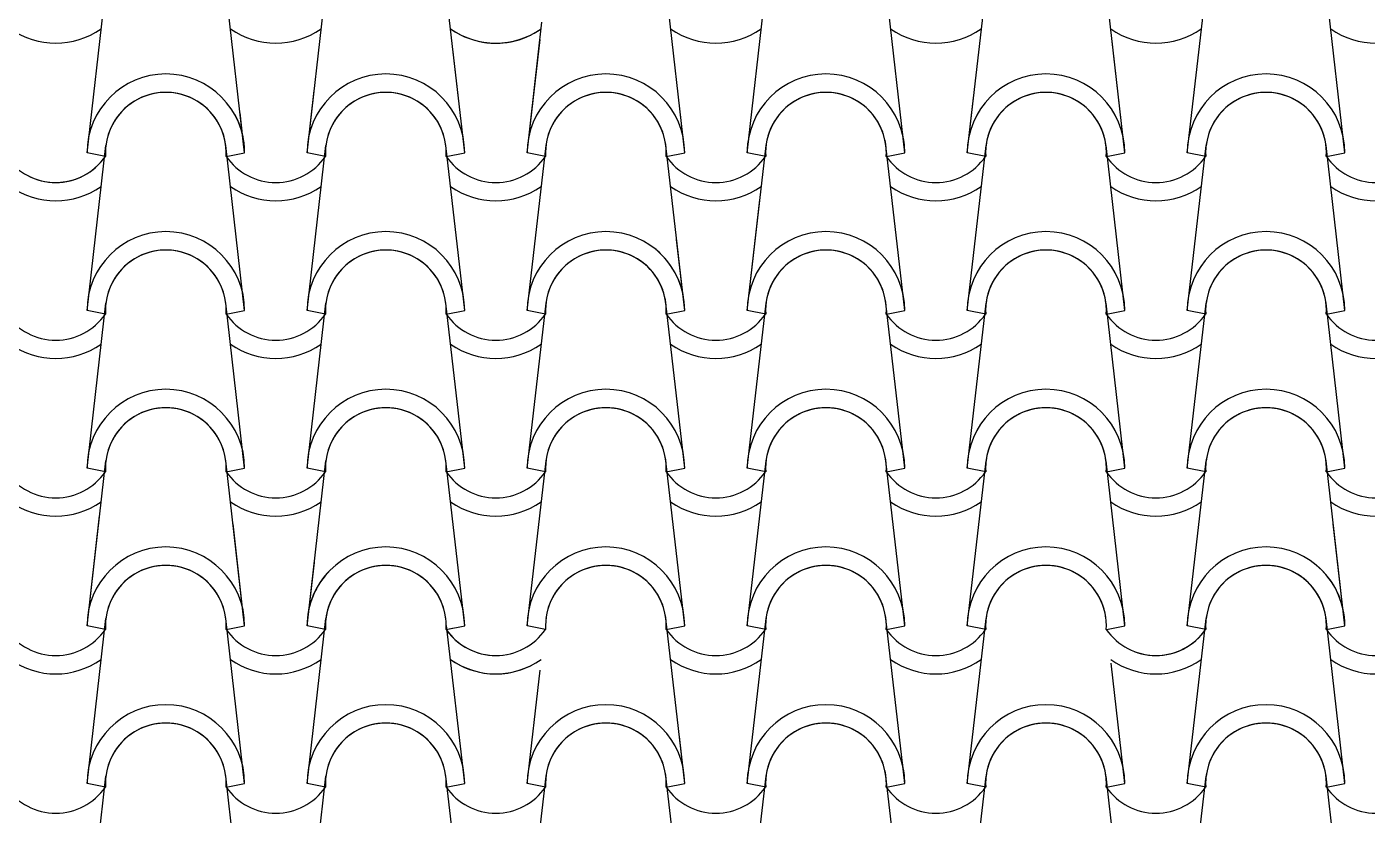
# Model space of a CAD drawing. Header units: millimetres. Extents: x -255 to 41745, y 236 to 29936.
# Drawn here: x 10370 to 11433, y 12860 to 13485 of the extents above; entities that cross this region are included whole.
import ezdxf

# ---------------------------------------------------------------- set-up
doc = ezdxf.new("R2010")
doc.units = ezdxf.units.MM
doc.layers.add('1', color=1, linetype='Continuous')

msp = doc.modelspace()

# ---------------------------------------------------------------- linework, layer by layer
at = {"layer": '1'}
for p, q in [((10417.9, 13385.3), (10432.8, 13516)), ((10542.9, 13385.3), (10528, 13516)), ((10592.4, 13385.3), (10607.3, 13516)), ((10717.4, 13385.3), (10703.1, 13510.5)), ((10891.9, 13385.3), (10877, 13516)), ((10891.9, 13385.3), (10877, 13516)), ((10941.4, 13385.3), (10956.4, 13516)), ((10941.4, 13385.3), (10956.4, 13516)), ((11066.4, 13385.3), (11051.5, 13516)), ((11066.4, 13385.3), (11051.5, 13516)), ((11066.4, 13385.3), (11051.5, 13516)), ((11066.4, 13385.3), (11051.5, 13516)), ((11115.9, 13385.3), (11130.9, 13516)), ((11115.9, 13385.3), (11130.9, 13516)), ((11115.9, 13385.3), (11130.9, 13516)), ((11115.9, 13385.3), (11130.9, 13516)), ((11240.9, 13385.3), (11226, 13516)), ((11240.9, 13385.3), (11226, 13516)), ((11290.4, 13385.3), (11305.4, 13516)), ((11290.4, 13385.3), (11305.4, 13516)), ((11290.4, 13385.3), (11305.4, 13516)), ((11415.4, 13385.3), (11400.5, 13516)), ((11415.4, 13385.3), (11400.5, 13516)), ((11415.4, 13385.3), (11400.5, 13516)), ((10766.9, 13385.3), (10778.7, 13488.8)), ((11240.9, 13385.3), (11230, 13480.8)), ((10766.9, 13385.3), (10777.2, 13475.2)), ((10717.4, 13385.3), (10708, 13467.6)), ((10592.4, 13385.3), (10598.1, 13434.6)), ((11115.9, 13385.3), (11120.9, 13428.8)), ((10542.9, 13385.3), (10539.3, 13417)), ((10891.9, 13385.3), (10887.7, 13422.6)), ((10941.4, 13385.3), (10942.7, 13396.4)), ((11066.4, 13385.3), (11064.5, 13401.9)), ((10417.9, 13260.3), (10432.8, 13391)), ((10417.9, 13260.3), (10432.8, 13391)), ((10432.6, 13382.4), (10417.9, 13385.3)), ((10432.6, 13382.4), (10417.9, 13385.3)), ((10542.9, 13260.3), (10528, 13391)), ((10542.9, 13260.3), (10528, 13391)), ((10528.2, 13382.4), (10542.9, 13385.3)), ((10528.2, 13382.4), (10542.9, 13385.3)), ((10528.2, 13382.4), (10542.9, 13385.3)), ((10528.2, 13382.4), (10542.9, 13385.3)), ((10592.4, 13260.3), (10607.3, 13391)), ((10592.4, 13260.3), (10607.3, 13391)), ((10607.1, 13382.4), (10592.4, 13385.3)), ((10607.1, 13382.4), (10592.4, 13385.3)), ((10607.1, 13382.4), (10592.4, 13385.3)), ((10607.1, 13382.4), (10592.4, 13385.3)), ((10717.4, 13260.3), (10702.5, 13391)), ((10717.4, 13260.3), (10702.5, 13391)), ((10702.8, 13382.4), (10717.4, 13385.3)), ((10702.8, 13382.4), (10717.4, 13385.3)), ((10702.8, 13382.4), (10717.4, 13385.3)), ((10702.8, 13382.4), (10717.4, 13385.3)), ((10766.9, 13260.3), (10781.9, 13391)), ((10766.9, 13260.3), (10781.9, 13391)), ((10781.6, 13382.4), (10766.9, 13385.3)), ((10781.6, 13382.4), (10766.9, 13385.3)), ((10781.6, 13382.4), (10766.9, 13385.3)), ((10781.6, 13382.4), (10766.9, 13385.3)), ((10891.9, 13260.3), (10877, 13391)), ((10891.9, 13260.3), (10877, 13391)), ((10877.3, 13382.4), (10891.9, 13385.3)), ((10877.3, 13382.4), (10891.9, 13385.3)), ((10877.3, 13382.4), (10891.9, 13385.3)), ((10877.3, 13382.4), (10891.9, 13385.3)), ((10877.3, 13382.4), (10891.9, 13385.3)), ((10877.3, 13382.4), (10891.9, 13385.3)), ((10877.3, 13382.4), (10891.9, 13385.3)), ((10941.4, 13260.3), (10956.4, 13391)), ((10941.4, 13260.3), (10956.4, 13391)), ((10956.1, 13382.4), (10941.4, 13385.3)), ((10956.1, 13382.4), (10941.4, 13385.3)), ((10956.1, 13382.4), (10941.4, 13385.3)), ((10956.1, 13382.4), (10941.4, 13385.3)), ((10956.1, 13382.4), (10941.4, 13385.3)), ((10956.1, 13382.4), (10941.4, 13385.3)), ((10956.1, 13382.4), (10941.4, 13385.3)), ((11066.4, 13260.3), (11051.5, 13391)), ((11066.4, 13260.3), (11051.5, 13391)), ((11066.4, 13260.3), (11051.5, 13391)), ((11051.8, 13382.4), (11066.4, 13385.3)), ((11051.8, 13382.4), (11066.4, 13385.3)), ((11051.8, 13382.4), (11066.4, 13385.3)), ((11051.8, 13382.4), (11066.4, 13385.3)), ((11051.8, 13382.4), (11066.4, 13385.3)), ((11051.8, 13382.4), (11066.4, 13385.3)), ((11051.8, 13382.4), (11066.4, 13385.3)), ((11051.8, 13382.4), (11066.4, 13385.3)), ((11051.8, 13382.4), (11066.4, 13385.3)), ((11051.8, 13382.4), (11066.4, 13385.3)), ((11115.9, 13260.3), (11130.9, 13391)), ((11115.9, 13260.3), (11130.9, 13391)), ((11115.9, 13260.3), (11130.9, 13391)), ((11130.6, 13382.4), (11115.9, 13385.3)), ((11130.6, 13382.4), (11115.9, 13385.3)), ((11130.6, 13382.4), (11115.9, 13385.3)), ((11130.6, 13382.4), (11115.9, 13385.3)), ((11130.6, 13382.4), (11115.9, 13385.3)), ((11130.6, 13382.4), (11115.9, 13385.3)), ((11130.6, 13382.4), (11115.9, 13385.3)), ((11130.6, 13382.4), (11115.9, 13385.3)), ((11130.6, 13382.4), (11115.9, 13385.3)), ((11130.6, 13382.4), (11115.9, 13385.3)), ((11240.9, 13260.3), (11226, 13391)), ((11240.9, 13260.3), (11226, 13391)), ((11240.9, 13260.3), (11226, 13391)), ((11226.3, 13382.4), (11240.9, 13385.3)), ((11226.3, 13382.4), (11240.9, 13385.3)), ((11226.3, 13382.4), (11240.9, 13385.3)), ((11226.3, 13382.4), (11240.9, 13385.3)), ((11226.3, 13382.4), (11240.9, 13385.3)), ((11226.3, 13382.4), (11240.9, 13385.3)), ((11290.4, 13260.3), (11305.4, 13391)), ((11290.4, 13260.3), (11305.4, 13391)), ((11290.4, 13260.3), (11305.4, 13391)), ((11305.1, 13382.4), (11290.4, 13385.3)), ((11305.1, 13382.4), (11290.4, 13385.3)), ((11305.1, 13382.4), (11290.4, 13385.3)), ((11305.1, 13382.4), (11290.4, 13385.3)), ((11305.1, 13382.4), (11290.4, 13385.3)), ((11305.1, 13382.4), (11290.4, 13385.3)), ((11415.4, 13260.3), (11400.5, 13391)), ((11415.4, 13260.3), (11400.5, 13391)), ((11415.4, 13260.3), (11400.5, 13391)), ((11400.8, 13382.4), (11415.4, 13385.3)), ((11400.8, 13382.4), (11415.4, 13385.3)), ((11400.8, 13382.4), (11415.4, 13385.3)), ((11400.8, 13382.4), (11415.4, 13385.3)), ((11400.8, 13382.4), (11415.4, 13385.3)), ((11400.8, 13382.4), (11415.4, 13385.3)), ((10941.4, 13260.3), (10951.4, 13348.1)), ((10891.9, 13260.3), (10885.5, 13316.7)), ((10417.9, 13135.3), (10432.8, 13266)), ((10417.9, 13135.3), (10432.8, 13266)), ((10542.9, 13135.3), (10528, 13266)), ((10542.9, 13135.3), (10528, 13266)), ((10592.4, 13135.3), (10607.3, 13266)), ((10592.4, 13135.3), (10607.3, 13266)), ((10717.4, 13135.3), (10702.5, 13266)), ((10717.4, 13135.3), (10702.5, 13266)), ((10766.9, 13135.3), (10781.9, 13266)), ((10766.9, 13135.3), (10781.9, 13266)), ((10891.9, 13135.3), (10877, 13266)), ((10891.9, 13135.3), (10877, 13266)), ((10891.9, 13135.3), (10877, 13266)), ((10941.4, 13135.3), (10956.4, 13266)), ((10941.4, 13135.3), (10956.4, 13266)), ((10941.4, 13135.3), (10956.4, 13266)), ((11066.4, 13135.3), (11051.5, 13266)), ((11066.4, 13135.3), (11051.5, 13266)), ((11066.4, 13135.3), (11051.5, 13266)), ((11115.9, 13135.3), (11130.9, 13266)), ((11115.9, 13135.3), (11130.9, 13266)), ((11115.9, 13135.3), (11130.9, 13266)), ((11240.9, 13135.3), (11226, 13266)), ((11240.9, 13135.3), (11226, 13266)), ((11240.9, 13135.3), (11226, 13266)), ((11290.4, 13135.3), (11305.4, 13266)), ((11290.4, 13135.3), (11305.4, 13266)), ((11290.4, 13135.3), (11305.4, 13266)), ((11415.4, 13135.3), (11400.5, 13266)), ((11415.4, 13135.3), (11400.5, 13266)), ((11415.4, 13135.3), (11400.5, 13266)), ((10432.6, 13257.4), (10417.9, 13260.3)), ((10432.6, 13257.4), (10417.9, 13260.3)), ((10432.6, 13257.4), (10417.9, 13260.3)), ((10432.6, 13257.4), (10417.9, 13260.3)), ((10528.2, 13257.4), (10542.9, 13260.3)), ((10528.2, 13257.4), (10542.9, 13260.3)), ((10528.2, 13257.4), (10542.9, 13260.3)), ((10528.2, 13257.4), (10542.9, 13260.3)), ((10607.1, 13257.4), (10592.4, 13260.3)), ((10607.1, 13257.4), (10592.4, 13260.3)), ((10607.1, 13257.4), (10592.4, 13260.3)), ((10607.1, 13257.4), (10592.4, 13260.3)), ((10702.8, 13257.4), (10717.4, 13260.3)), ((10702.8, 13257.4), (10717.4, 13260.3)), ((10702.8, 13257.4), (10717.4, 13260.3)), ((10702.8, 13257.4), (10717.4, 13260.3)), ((10781.6, 13257.4), (10766.9, 13260.3)), ((10781.6, 13257.4), (10766.9, 13260.3)), ((10781.6, 13257.4), (10766.9, 13260.3)), ((10781.6, 13257.4), (10766.9, 13260.3)), ((10877.3, 13257.4), (10891.9, 13260.3)), ((10877.3, 13257.4), (10891.9, 13260.3)), ((10877.3, 13257.4), (10891.9, 13260.3)), ((10877.3, 13257.4), (10891.9, 13260.3)), ((10877.3, 13257.4), (10891.9, 13260.3)), ((10877.3, 13257.4), (10891.9, 13260.3)), ((10956.1, 13257.4), (10941.4, 13260.3)), ((10956.1, 13257.4), (10941.4, 13260.3)), ((10956.1, 13257.4), (10941.4, 13260.3)), ((10956.1, 13257.4), (10941.4, 13260.3)), ((10956.1, 13257.4), (10941.4, 13260.3)), ((10956.1, 13257.4), (10941.4, 13260.3)), ((11051.8, 13257.4), (11066.4, 13260.3)), ((11051.8, 13257.4), (11066.4, 13260.3)), ((11051.8, 13257.4), (11066.4, 13260.3)), ((11051.8, 13257.4), (11066.4, 13260.3)), ((11051.8, 13257.4), (11066.4, 13260.3)), ((11051.8, 13257.4), (11066.4, 13260.3)), ((11130.6, 13257.4), (11115.9, 13260.3)), ((11130.6, 13257.4), (11115.9, 13260.3)), ((11130.6, 13257.4), (11115.9, 13260.3)), ((11130.6, 13257.4), (11115.9, 13260.3)), ((11130.6, 13257.4), (11115.9, 13260.3)), ((11130.6, 13257.4), (11115.9, 13260.3)), ((11226.3, 13257.4), (11240.9, 13260.3)), ((11226.3, 13257.4), (11240.9, 13260.3)), ((11226.3, 13257.4), (11240.9, 13260.3)), ((11226.3, 13257.4), (11240.9, 13260.3)), ((11226.3, 13257.4), (11240.9, 13260.3)), ((11226.3, 13257.4), (11240.9, 13260.3)), ((11305.1, 13257.4), (11290.4, 13260.3)), ((11305.1, 13257.4), (11290.4, 13260.3)), ((11305.1, 13257.4), (11290.4, 13260.3)), ((11305.1, 13257.4), (11290.4, 13260.3)), ((11305.1, 13257.4), (11290.4, 13260.3)), ((11305.1, 13257.4), (11290.4, 13260.3)), ((11400.8, 13257.4), (11415.4, 13260.3)), ((11400.8, 13257.4), (11415.4, 13260.3)), ((11400.8, 13257.4), (11415.4, 13260.3)), ((11400.8, 13257.4), (11415.4, 13260.3)), ((11400.8, 13257.4), (11415.4, 13260.3)), ((11400.8, 13257.4), (11415.4, 13260.3)), ((10417.9, 13010.3), (10432.8, 13141)), ((10417.9, 13010.3), (10432.8, 13141)), ((10542.9, 13010.3), (10528, 13141)), ((10542.9, 13010.3), (10528, 13141)), ((10592.4, 13010.3), (10607.3, 13141)), ((10592.4, 13010.3), (10607.3, 13141)), ((10717.4, 13010.3), (10702.5, 13141)), ((10717.4, 13010.3), (10702.5, 13141)), ((10766.9, 13010.3), (10781.9, 13141)), ((10766.9, 13010.3), (10781.9, 13141)), ((10891.9, 13010.3), (10877, 13141)), ((10891.9, 13010.3), (10877, 13141)), ((10891.9, 13010.3), (10877, 13141)), ((10941.4, 13010.3), (10956.4, 13141)), ((10941.4, 13010.3), (10956.4, 13141)), ((10941.4, 13010.3), (10956.4, 13141)), ((11066.4, 13010.3), (11051.5, 13141)), ((11066.4, 13010.3), (11051.5, 13141)), ((11066.4, 13010.3), (11051.5, 13141)), ((11115.9, 13010.3), (11130.9, 13141)), ((11115.9, 13010.3), (11130.9, 13141)), ((11115.9, 13010.3), (11130.9, 13141)), ((11240.9, 13010.3), (11226, 13141)), ((11240.9, 13010.3), (11226, 13141)), ((11240.9, 13010.3), (11226, 13141)), ((11290.4, 13010.3), (11305.4, 13141)), ((11290.4, 13010.3), (11305.4, 13141)), ((11290.4, 13010.3), (11305.4, 13141)), ((11415.4, 13010.3), (11400.5, 13141)), ((11415.4, 13010.3), (11400.5, 13141)), ((11415.4, 13010.3), (11400.5, 13141)), ((10432.6, 13132.4), (10417.9, 13135.3)), ((10432.6, 13132.4), (10417.9, 13135.3)), ((10432.6, 13132.4), (10417.9, 13135.3)), ((10432.6, 13132.4), (10417.9, 13135.3)), ((10528.2, 13132.4), (10542.9, 13135.3)), ((10528.2, 13132.4), (10542.9, 13135.3)), ((10528.2, 13132.4), (10542.9, 13135.3)), ((10528.2, 13132.4), (10542.9, 13135.3)), ((10607.1, 13132.4), (10592.4, 13135.3)), ((10607.1, 13132.4), (10592.4, 13135.3)), ((10607.1, 13132.4), (10592.4, 13135.3)), ((10607.1, 13132.4), (10592.4, 13135.3)), ((10702.8, 13132.4), (10717.4, 13135.3)), ((10702.8, 13132.4), (10717.4, 13135.3)), ((10702.8, 13132.4), (10717.4, 13135.3)), ((10702.8, 13132.4), (10717.4, 13135.3)), ((10781.6, 13132.4), (10766.9, 13135.3)), ((10781.6, 13132.4), (10766.9, 13135.3)), ((10781.6, 13132.4), (10766.9, 13135.3)), ((10781.6, 13132.4), (10766.9, 13135.3)), ((10877.3, 13132.4), (10891.9, 13135.3)), ((10877.3, 13132.4), (10891.9, 13135.3)), ((10877.3, 13132.4), (10891.9, 13135.3)), ((10877.3, 13132.4), (10891.9, 13135.3)), ((10877.3, 13132.4), (10891.9, 13135.3)), ((10877.3, 13132.4), (10891.9, 13135.3)), ((10956.1, 13132.4), (10941.4, 13135.3)), ((10956.1, 13132.4), (10941.4, 13135.3)), ((10956.1, 13132.4), (10941.4, 13135.3)), ((10956.1, 13132.4), (10941.4, 13135.3)), ((10956.1, 13132.4), (10941.4, 13135.3)), ((10956.1, 13132.4), (10941.4, 13135.3)), ((11051.8, 13132.4), (11066.4, 13135.3)), ((11051.8, 13132.4), (11066.4, 13135.3)), ((11051.8, 13132.4), (11066.4, 13135.3)), ((11051.8, 13132.4), (11066.4, 13135.3)), ((11051.8, 13132.4), (11066.4, 13135.3)), ((11051.8, 13132.4), (11066.4, 13135.3)), ((11130.6, 13132.4), (11115.9, 13135.3)), ((11130.6, 13132.4), (11115.9, 13135.3)), ((11130.6, 13132.4), (11115.9, 13135.3)), ((11130.6, 13132.4), (11115.9, 13135.3)), ((11130.6, 13132.4), (11115.9, 13135.3)), ((11130.6, 13132.4), (11115.9, 13135.3)), ((11226.3, 13132.4), (11240.9, 13135.3)), ((11226.3, 13132.4), (11240.9, 13135.3)), ((11226.3, 13132.4), (11240.9, 13135.3)), ((11226.3, 13132.4), (11240.9, 13135.3)), ((11226.3, 13132.4), (11240.9, 13135.3)), ((11226.3, 13132.4), (11240.9, 13135.3)), ((11305.1, 13132.4), (11290.4, 13135.3)), ((11305.1, 13132.4), (11290.4, 13135.3)), ((11305.1, 13132.4), (11290.4, 13135.3)), ((11305.1, 13132.4), (11290.4, 13135.3)), ((11305.1, 13132.4), (11290.4, 13135.3)), ((11305.1, 13132.4), (11290.4, 13135.3)), ((11400.8, 13132.4), (11415.4, 13135.3)), ((11400.8, 13132.4), (11415.4, 13135.3)), ((11400.8, 13132.4), (11415.4, 13135.3)), ((11400.8, 13132.4), (11415.4, 13135.3)), ((11400.8, 13132.4), (11415.4, 13135.3)), ((11400.8, 13132.4), (11415.4, 13135.3)), ((10417.9, 13010.3), (10427.9, 13097.4)), ((10542.9, 13010.3), (10533.7, 13091.2)), ((11415.4, 13010.3), (11406.2, 13091.2)), ((11415.4, 13010.3), (11409.1, 13066)), ((10592.4, 13010.3), (10598.2, 13060.5)), ((10417.9, 12885.3), (10432.8, 13016)), ((10542.9, 12885.3), (10528, 13016)), ((10592.4, 12885.3), (10607.3, 13016)), ((10891.9, 12885.3), (10877, 13016)), ((10941.4, 12885.3), (10956.4, 13016)), ((11066.4, 12885.3), (11051.5, 13016)), ((11066.4, 12885.3), (11051.5, 13016)), ((11115.9, 12885.3), (11130.9, 13016)), ((11115.9, 12885.3), (11130.9, 13016)), ((11290.4, 12885.3), (11305.4, 13016)), ((11415.4, 12885.3), (11400.5, 13016)), ((10432.6, 13007.4), (10417.9, 13010.3)), ((10432.6, 13007.4), (10417.9, 13010.3)), ((10432.6, 13007.4), (10417.9, 13010.3)), ((10432.6, 13007.4), (10417.9, 13010.3)), ((10432.6, 13007.4), (10417.9, 13010.3)), ((10432.6, 13007.4), (10417.9, 13010.3)), ((10432.6, 13007.4), (10417.9, 13010.3)), ((10528.2, 13007.4), (10542.9, 13010.3)), ((10528.2, 13007.4), (10542.9, 13010.3)), ((10528.2, 13007.4), (10542.9, 13010.3)), ((10528.2, 13007.4), (10542.9, 13010.3)), ((10528.2, 13007.4), (10542.9, 13010.3)), ((10528.2, 13007.4), (10542.9, 13010.3)), ((10528.2, 13007.4), (10542.9, 13010.3)), ((10607.1, 13007.4), (10592.4, 13010.3)), ((10607.1, 13007.4), (10592.4, 13010.3)), ((10607.1, 13007.4), (10592.4, 13010.3)), ((10607.1, 13007.4), (10592.4, 13010.3)), ((10607.1, 13007.4), (10592.4, 13010.3)), ((10607.1, 13007.4), (10592.4, 13010.3)), ((10607.1, 13007.4), (10592.4, 13010.3)), ((10702.8, 13007.4), (10717.4, 13010.3)), ((10702.8, 13007.4), (10717.4, 13010.3)), ((10702.8, 13007.4), (10717.4, 13010.3)), ((10702.8, 13007.4), (10717.4, 13010.3)), ((10702.8, 13007.4), (10717.4, 13010.3)), ((10702.8, 13007.4), (10707.6, 13008.4)), ((10702.8, 13007.4), (10707.6, 13008.4)), ((10717.4, 12885.3), (10703.1, 13010.5)), ((10781.6, 13007.4), (10766.9, 13010.3)), ((10781.6, 13007.4), (10766.9, 13010.3)), ((10781.6, 13007.4), (10766.9, 13010.3)), ((10781.6, 13007.4), (10766.9, 13010.3)), ((10781.6, 13007.4), (10766.9, 13010.3)), ((10877.3, 13007.4), (10891.9, 13010.3)), ((10877.3, 13007.4), (10891.9, 13010.3)), ((10877.3, 13007.4), (10891.9, 13010.3)), ((10877.3, 13007.4), (10891.9, 13010.3)), ((10877.3, 13007.4), (10891.9, 13010.3)), ((10877.3, 13007.4), (10891.9, 13010.3)), ((10877.3, 13007.4), (10891.9, 13010.3)), ((10877.3, 13007.4), (10891.9, 13010.3)), ((10877.3, 13007.4), (10891.9, 13010.3)), ((10956.1, 13007.4), (10941.4, 13010.3)), ((10956.1, 13007.4), (10941.4, 13010.3)), ((10956.1, 13007.4), (10941.4, 13010.3)), ((10956.1, 13007.4), (10941.4, 13010.3)), ((10956.1, 13007.4), (10941.4, 13010.3)), ((10956.1, 13007.4), (10941.4, 13010.3)), ((10956.1, 13007.4), (10941.4, 13010.3)), ((10956.1, 13007.4), (10941.4, 13010.3)), ((10956.1, 13007.4), (10941.4, 13010.3)), ((11051.8, 13007.4), (11066.4, 13010.3)), ((11051.8, 13007.4), (11066.4, 13010.3)), ((11051.8, 13007.4), (11066.4, 13010.3)), ((11051.8, 13007.4), (11066.4, 13010.3)), ((11051.8, 13007.4), (11066.4, 13010.3)), ((11051.8, 13007.4), (11066.4, 13010.3)), ((11051.8, 13007.4), (11066.4, 13010.3)), ((11051.8, 13007.4), (11066.4, 13010.3)), ((11051.8, 13007.4), (11066.4, 13010.3)), ((11051.8, 13007.4), (11066.4, 13010.3)), ((11130.6, 13007.4), (11115.9, 13010.3)), ((11130.6, 13007.4), (11115.9, 13010.3)), ((11130.6, 13007.4), (11115.9, 13010.3)), ((11130.6, 13007.4), (11115.9, 13010.3)), ((11130.6, 13007.4), (11115.9, 13010.3)), ((11130.6, 13007.4), (11115.9, 13010.3)), ((11130.6, 13007.4), (11115.9, 13010.3)), ((11130.6, 13007.4), (11115.9, 13010.3)), ((11130.6, 13007.4), (11115.9, 13010.3)), ((11130.6, 13007.4), (11115.9, 13010.3)), ((11226.3, 13007.4), (11240.9, 13010.3)), ((11226.3, 13007.4), (11240.9, 13010.3)), ((11226.3, 13007.4), (11240.9, 13010.3)), ((11226.3, 13007.4), (11240.9, 13010.3)), ((11226.3, 13007.4), (11240.9, 13010.3)), ((11226.3, 13007.4), (11240.9, 13010.3)), ((11305.1, 13007.4), (11290.4, 13010.3)), ((11305.1, 13007.4), (11290.4, 13010.3)), ((11305.1, 13007.4), (11290.4, 13010.3)), ((11305.1, 13007.4), (11290.4, 13010.3)), ((11305.1, 13007.4), (11290.4, 13010.3)), ((11305.1, 13007.4), (11290.4, 13010.3)), ((11400.8, 13007.4), (11415.4, 13010.3)), ((11400.8, 13007.4), (11415.4, 13010.3)), ((11400.8, 13007.4), (11415.4, 13010.3)), ((11400.8, 13007.4), (11415.4, 13010.3)), ((11400.8, 13007.4), (11415.4, 13010.3)), ((11400.8, 13007.4), (11415.4, 13010.3)), ((11400.8, 13007.4), (11415.4, 13010.3)), ((11400.8, 13007.4), (11415.4, 13010.3)), ((11240.9, 12885.3), (11230, 12980.8)), ((10766.9, 12885.3), (10777.2, 12975.2)), ((11115.9, 12885.3), (11120.9, 12928.8)), ((10891.9, 12885.3), (10887.7, 12922.6)), ((10941.4, 12885.3), (10942.7, 12896.4)), ((11066.4, 12885.3), (11064.5, 12901.9)), ((10417.9, 12760.3), (10432.8, 12891)), ((10432.6, 12882.4), (10417.9, 12885.3)), ((10432.6, 12882.4), (10417.9, 12885.3)), ((10542.9, 12760.3), (10528, 12891)), ((10528.2, 12882.4), (10542.9, 12885.3)), ((10528.2, 12882.4), (10542.9, 12885.3)), ((10592.4, 12760.3), (10607.3, 12891)), ((10607.1, 12882.4), (10592.4, 12885.3)), ((10607.1, 12882.4), (10592.4, 12885.3)), ((10717.4, 12760.3), (10702.5, 12891)), ((10702.8, 12882.4), (10717.4, 12885.3)), ((10702.8, 12882.4), (10717.4, 12885.3)), ((10766.9, 12760.3), (10781.9, 12891)), ((10781.6, 12882.4), (10766.9, 12885.3)), ((10781.6, 12882.4), (10766.9, 12885.3)), ((10891.9, 12760.3), (10877, 12891)), ((10877.3, 12882.4), (10891.9, 12885.3)), ((10877.3, 12882.4), (10891.9, 12885.3)), ((10877.3, 12882.4), (10891.9, 12885.3)), ((10877.3, 12882.4), (10891.9, 12885.3)), ((10877.3, 12882.4), (10891.9, 12885.3)), ((10941.4, 12760.3), (10956.4, 12891)), ((10956.1, 12882.4), (10941.4, 12885.3)), ((10956.1, 12882.4), (10941.4, 12885.3)), ((10956.1, 12882.4), (10941.4, 12885.3)), ((10956.1, 12882.4), (10941.4, 12885.3)), ((10956.1, 12882.4), (10941.4, 12885.3)), ((11066.4, 12760.3), (11051.5, 12891)), ((11051.8, 12882.4), (11066.4, 12885.3)), ((11051.8, 12882.4), (11066.4, 12885.3)), ((11051.8, 12882.4), (11066.4, 12885.3)), ((11051.8, 12882.4), (11066.4, 12885.3)), ((11051.8, 12882.4), (11066.4, 12885.3)), ((11051.8, 12882.4), (11066.4, 12885.3)), ((11115.9, 12760.3), (11130.9, 12891)), ((11130.6, 12882.4), (11115.9, 12885.3)), ((11130.6, 12882.4), (11115.9, 12885.3)), ((11130.6, 12882.4), (11115.9, 12885.3)), ((11130.6, 12882.4), (11115.9, 12885.3)), ((11130.6, 12882.4), (11115.9, 12885.3)), ((11130.6, 12882.4), (11115.9, 12885.3)), ((11240.9, 12760.3), (11226, 12891)), ((11226.3, 12882.4), (11240.9, 12885.3)), ((11226.3, 12882.4), (11240.9, 12885.3)), ((11290.4, 12760.3), (11305.4, 12891)), ((11305.1, 12882.4), (11290.4, 12885.3)), ((11305.1, 12882.4), (11290.4, 12885.3)), ((11415.4, 12760.3), (11400.5, 12891)), ((11400.8, 12882.4), (11415.4, 12885.3)), ((11400.8, 12882.4), (11415.4, 12885.3))]:
    msp.add_line(p, q, dxfattribs=at)
for centre, radius, start, end in [((10393.1, 13534.7), 62.5, 234.9308, 305.0692), ((10393.1, 13534.7), 62.5, 234.9308, 305.0692), ((10393.1, 13534.7), 62.5, 234.9308, 305.0692), ((10393.1, 13534.7), 62.5, 234.9308, 305.0692), ((10567.6, 13534.7), 62.5, 234.9308, 305.0692), ((10567.6, 13534.7), 62.5, 234.9308, 305.0692), ((10567.6, 13534.7), 62.5, 234.9308, 305.0692), ((10567.6, 13534.7), 62.5, 234.9308, 305.0692), ((10742.1, 13534.7), 62.5, 234.9308, 296.3638), ((10742.1, 13534.7), 62.5, 234.9308, 305.0692), ((10742.1, 13534.7), 62.5, 234.9308, 305.0692), ((10742.1, 13534.7), 62.5, 234.9308, 305.0692), ((10742.1, 13534.7), 62.5, 257.3612, 305.0692), ((10916.6, 13534.7), 62.5, 234.9308, 305.0692), ((10916.6, 13534.7), 62.5, 234.9308, 305.0692), ((10916.6, 13534.7), 62.5, 234.9308, 305.0692), ((11091.1, 13534.7), 62.5, 234.9308, 305.0692), ((11091.1, 13534.7), 62.5, 234.9308, 305.0692), ((11091.1, 13534.7), 62.5, 234.9308, 305.0692), ((11091.1, 13534.7), 62.5, 234.9308, 305.0692), ((11091.1, 13534.7), 62.5, 234.9308, 305.0692), ((11265.6, 13534.7), 62.5, 234.9308, 305.0692), ((11265.6, 13534.7), 62.5, 234.9308, 305.0692), ((11265.6, 13534.7), 62.5, 234.9308, 305.0692), ((11265.6, 13534.7), 62.5, 234.9308, 305.0692), ((11440.1, 13534.7), 62.5, 234.9308, 305.0692), ((11440.1, 13534.7), 62.5, 234.9308, 305.0692), ((10480.4, 13385.3), 62.5, 0, 180), ((10480.4, 13385.3), 62.5, 0, 180), ((10654.9, 13385.3), 62.5, 0, 180), ((10654.9, 13385.3), 62.5, 0, 180), ((10654.9, 13385.3), 62.5, 0, 180), ((10654.9, 13385.3), 62.5, 0, 180), ((10829.4, 13385.3), 62.5, 0, 180), ((10829.4, 13385.3), 62.5, 0, 180), ((10829.4, 13385.3), 62.5, 0, 180), ((10829.4, 13385.3), 62.5, 0, 180), ((11003.9, 13385.3), 62.5, 0, 180), ((11003.9, 13385.3), 62.5, 0, 180), ((11003.9, 13385.3), 62.5, 0, 180), ((11003.9, 13385.3), 62.5, 0, 180), ((11003.9, 13385.3), 62.5, 0, 180), ((11178.4, 13385.3), 62.5, 0, 180), ((11178.4, 13385.3), 62.5, 0, 180), ((11178.4, 13385.3), 62.5, 0, 180), ((11178.4, 13385.3), 62.5, 0, 180), ((11178.4, 13385.3), 62.5, 0, 180), ((11178.4, 13385.3), 62.5, 0, 180), ((11352.9, 13385.3), 62.5, 0, 180), ((11352.9, 13385.3), 62.5, 0, 180), ((11352.9, 13385.3), 62.5, 0, 180), ((11352.9, 13385.3), 62.5, 0, 180), ((11352.9, 13385.3), 62.5, 0, 180), ((11352.9, 13385.3), 62.5, 0, 180), ((10480.4, 13385.3), 47.9, 356.4887, 183.5113), ((10480.4, 13385.3), 47.9, 356.4887, 183.5113), ((10480.4, 13385.3), 47.9, 6.838, 173.162), ((10654.9, 13385.3), 47.9, 356.4887, 183.5113), ((10654.9, 13385.3), 47.9, 356.4887, 183.5113), ((10654.9, 13385.3), 47.9, 356.4887, 183.5113), ((10654.9, 13385.3), 47.9, 356.4887, 183.5113), ((10654.9, 13385.3), 47.9, 6.838, 173.162), ((10654.9, 13385.3), 47.9, 6.838, 173.162), ((10829.4, 13385.3), 47.9, 356.4887, 183.5113), ((10829.4, 13385.3), 47.9, 356.4887, 183.5113), ((10829.4, 13385.3), 47.9, 356.4887, 183.5113), ((10829.4, 13385.3), 47.9, 356.4887, 183.5113), ((10829.4, 13385.3), 47.9, 6.838, 173.162), ((10829.4, 13385.3), 47.9, 6.838, 173.162), ((11003.9, 13385.3), 47.9, 356.4887, 183.5113), ((11003.9, 13385.3), 47.9, 356.4887, 183.5113), ((11003.9, 13385.3), 47.9, 356.4887, 183.5113), ((11003.9, 13385.3), 47.9, 356.4887, 183.5113), ((11003.9, 13385.3), 47.9, 356.4887, 183.5113), ((11003.9, 13385.3), 47.9, 6.838, 173.162), ((11003.9, 13385.3), 47.9, 6.838, 173.162), ((11178.4, 13385.3), 47.9, 356.4887, 183.5113), ((11178.4, 13385.3), 47.9, 356.4887, 183.5113), ((11178.4, 13385.3), 47.9, 356.4887, 183.5113), ((11178.4, 13385.3), 47.9, 356.4887, 183.5113), ((11178.4, 13385.3), 47.9, 356.4887, 183.5113), ((11178.4, 13385.3), 47.9, 356.4887, 183.5113), ((11178.4, 13385.3), 47.9, 6.838, 173.162), ((11178.4, 13385.3), 47.9, 6.838, 173.162), ((11178.4, 13385.3), 47.9, 6.838, 173.162), ((11352.9, 13385.3), 47.9, 356.4887, 183.5113), ((11352.9, 13385.3), 47.9, 356.4887, 183.5113), ((11352.9, 13385.3), 47.9, 356.4887, 183.5113), ((11352.9, 13385.3), 47.9, 356.4887, 183.5113), ((11352.9, 13385.3), 47.9, 356.4887, 183.5113), ((11352.9, 13385.3), 47.9, 356.4887, 183.5113), ((11352.9, 13385.3), 47.9, 6.838, 173.162), ((11352.9, 13385.3), 47.9, 6.838, 173.162), ((11352.9, 13385.3), 47.9, 6.838, 173.162), ((10480.4, 13385.3), 62.5, 0, 29.079), ((10480.4, 13385.3), 62.5, 0, 29.079), ((10480.4, 13385.3), 47.9, 6.838, 32.938), ((10480.4, 13385.3), 47.9, 356.4887, 32.938), ((10480.4, 13385.3), 47.9, 356.4887, 32.938), ((11003.9, 13385.3), 62.5, 169.6869, 180), ((11003.9, 13385.3), 62.5, 169.6869, 180), ((11003.9, 13385.3), 47.9, 6.838, 12.1097), ((11003.9, 13385.3), 47.9, 356.4887, 12.1097), ((11003.9, 13385.3), 47.9, 356.4887, 12.1097), ((11003.9, 13385.3), 62.5, 0, 15.2654), ((11003.9, 13385.3), 62.5, 0, 15.2654), ((11003.9, 13385.3), 47.9, 174.4696, 183.5113), ((11003.9, 13385.3), 47.9, 174.4696, 183.5113), ((10393.1, 13409.7), 47.9, 214.756, 325.244), ((10393.1, 13409.7), 47.9, 214.756, 325.244), ((10393.1, 13409.7), 47.9, 243.696, 325.244), ((10393.1, 13409.7), 47.9, 243.696, 325.244), ((10567.6, 13409.7), 47.9, 214.756, 325.244), ((10567.6, 13409.7), 47.9, 214.756, 325.244), ((10567.6, 13409.7), 47.9, 214.756, 325.244), ((10567.6, 13409.7), 47.9, 214.756, 325.244), ((10742.1, 13409.7), 47.9, 214.756, 325.244), ((10742.1, 13409.7), 47.9, 214.756, 325.244), ((10742.1, 13409.7), 47.9, 214.756, 325.244), ((10742.1, 13409.7), 47.9, 214.756, 325.244), ((10916.6, 13409.7), 47.9, 214.756, 325.244), ((10916.6, 13409.7), 47.9, 214.756, 325.244), ((10916.6, 13409.7), 47.9, 214.756, 325.244), ((10916.6, 13409.7), 47.9, 214.756, 325.244), ((10916.6, 13409.7), 47.9, 214.756, 325.244), ((10916.6, 13409.7), 47.9, 214.756, 325.244), ((10916.6, 13409.7), 47.9, 214.756, 325.244), ((11091.1, 13409.7), 47.9, 214.756, 325.244), ((11091.1, 13409.7), 47.9, 214.756, 325.244), ((11091.1, 13409.7), 47.9, 214.756, 325.244), ((11091.1, 13409.7), 47.9, 214.756, 325.244), ((11091.1, 13409.7), 47.9, 214.756, 325.244), ((11091.1, 13409.7), 47.9, 214.756, 325.244), ((11091.1, 13409.7), 47.9, 214.756, 325.244), ((11091.1, 13409.7), 47.9, 214.756, 325.244), ((11091.1, 13409.7), 47.9, 214.756, 325.244), ((11091.1, 13409.7), 47.9, 214.756, 325.244), ((11265.6, 13409.7), 47.9, 214.756, 325.244), ((11265.6, 13409.7), 47.9, 214.756, 325.244), ((11265.6, 13409.7), 47.9, 214.756, 325.244), ((11265.6, 13409.7), 47.9, 214.756, 325.244), ((11265.6, 13409.7), 47.9, 214.756, 325.244), ((11265.6, 13409.7), 47.9, 214.756, 325.244), ((11440.1, 13409.7), 47.9, 214.756, 325.244), ((11440.1, 13409.7), 47.9, 214.756, 325.244), ((11440.1, 13409.7), 47.9, 214.756, 325.244), ((11440.1, 13409.7), 47.9, 214.756, 325.244), ((10393.1, 13409.7), 62.5, 234.9308, 305.0692), ((10393.1, 13409.7), 62.5, 234.9308, 305.0692), ((10567.6, 13409.7), 62.5, 234.9308, 305.0692), ((10567.6, 13409.7), 62.5, 234.9308, 305.0692), ((10742.1, 13409.7), 62.5, 234.9308, 305.0692), ((10742.1, 13409.7), 62.5, 234.9308, 305.0692), ((10916.6, 13409.7), 62.5, 234.9308, 305.0692), ((10916.6, 13409.7), 62.5, 234.9308, 305.0692), ((10916.6, 13409.7), 62.5, 234.9308, 305.0692), ((11091.1, 13409.7), 62.5, 234.9308, 305.0692), ((11091.1, 13409.7), 62.5, 234.9308, 305.0692), ((11091.1, 13409.7), 62.5, 234.9308, 305.0692), ((11091.1, 13409.7), 62.5, 234.9308, 305.0692), ((11265.6, 13409.7), 62.5, 234.9308, 305.0692), ((11265.6, 13409.7), 62.5, 234.9308, 305.0692), ((11265.6, 13409.7), 62.5, 234.9308, 305.0692), ((11440.1, 13409.7), 62.5, 234.9308, 305.0692), ((11440.1, 13409.7), 62.5, 234.9308, 305.0692), ((10480.4, 13260.3), 62.5, 0, 180), ((10480.4, 13260.3), 62.5, 0, 180), ((10480.4, 13260.3), 62.5, 0, 180), ((10480.4, 13260.3), 62.5, 0, 180), ((10654.9, 13260.3), 62.5, 0, 180), ((10654.9, 13260.3), 62.5, 0, 180), ((10654.9, 13260.3), 62.5, 0, 180), ((10654.9, 13260.3), 62.5, 0, 180), ((10829.4, 13260.3), 62.5, 0, 180), ((10829.4, 13260.3), 62.5, 0, 180), ((10829.4, 13260.3), 62.5, 0, 180), ((10829.4, 13260.3), 62.5, 0, 180), ((11003.9, 13260.3), 62.5, 0, 180), ((11003.9, 13260.3), 62.5, 0, 180), ((11003.9, 13260.3), 62.5, 0, 180), ((11003.9, 13260.3), 62.5, 0, 180), ((11178.4, 13260.3), 62.5, 0, 180), ((11178.4, 13260.3), 62.5, 0, 180), ((11178.4, 13260.3), 62.5, 0, 180), ((11178.4, 13260.3), 62.5, 0, 180), ((11178.4, 13260.3), 62.5, 0, 180), ((11178.4, 13260.3), 62.5, 0, 180), ((11352.9, 13260.3), 62.5, 0, 180), ((11352.9, 13260.3), 62.5, 0, 180), ((11352.9, 13260.3), 62.5, 0, 180), ((11352.9, 13260.3), 62.5, 0, 180), ((11352.9, 13260.3), 62.5, 0, 180), ((11352.9, 13260.3), 62.5, 0, 180), ((10829.4, 13260.3), 62.5, 0, 50.8029), ((10829.4, 13260.3), 62.5, 0, 50.8029), ((10480.4, 13260.3), 47.9, 356.4887, 183.5113), ((10480.4, 13260.3), 47.9, 356.4887, 183.5113), ((10480.4, 13260.3), 47.9, 356.4887, 183.5113), ((10480.4, 13260.3), 47.9, 356.4887, 183.5113), ((10480.4, 13260.3), 47.9, 6.838, 173.162), ((10480.4, 13260.3), 47.9, 6.838, 173.162), ((10654.9, 13260.3), 47.9, 356.4887, 183.5113), ((10654.9, 13260.3), 47.9, 356.4887, 183.5113), ((10654.9, 13260.3), 47.9, 356.4887, 183.5113), ((10654.9, 13260.3), 47.9, 356.4887, 183.5113), ((10654.9, 13260.3), 47.9, 6.838, 173.162), ((10654.9, 13260.3), 47.9, 6.838, 173.162), ((10829.4, 13260.3), 47.9, 356.4887, 183.5113), ((10829.4, 13260.3), 47.9, 356.4887, 183.5113), ((10829.4, 13260.3), 47.9, 356.4887, 183.5113), ((10829.4, 13260.3), 47.9, 356.4887, 183.5113), ((10829.4, 13260.3), 47.9, 6.838, 173.162), ((10829.4, 13260.3), 47.9, 6.838, 173.162), ((10829.4, 13260.3), 47.9, 6.838, 59.3952), ((10829.4, 13260.3), 47.9, 356.4887, 59.3952), ((10829.4, 13260.3), 47.9, 356.4887, 59.3952), ((11003.9, 13260.3), 47.9, 356.4887, 183.5113), ((11003.9, 13260.3), 47.9, 356.4887, 183.5113), ((11003.9, 13260.3), 47.9, 356.4887, 183.5113), ((11003.9, 13260.3), 47.9, 356.4887, 183.5113), ((11003.9, 13260.3), 47.9, 6.838, 173.162), ((11003.9, 13260.3), 47.9, 6.838, 173.162), ((11178.4, 13260.3), 47.9, 356.4887, 183.5113), ((11178.4, 13260.3), 47.9, 356.4887, 183.5113), ((11178.4, 13260.3), 47.9, 356.4887, 183.5113), ((11178.4, 13260.3), 47.9, 356.4887, 183.5113), ((11178.4, 13260.3), 47.9, 356.4887, 183.5113), ((11178.4, 13260.3), 47.9, 356.4887, 183.5113), ((11178.4, 13260.3), 47.9, 6.838, 173.162), ((11178.4, 13260.3), 47.9, 6.838, 173.162), ((11178.4, 13260.3), 47.9, 6.838, 173.162), ((11352.9, 13260.3), 47.9, 356.4887, 183.5113), ((11352.9, 13260.3), 47.9, 356.4887, 183.5113), ((11352.9, 13260.3), 47.9, 356.4887, 183.5113), ((11352.9, 13260.3), 47.9, 356.4887, 183.5113), ((11352.9, 13260.3), 47.9, 356.4887, 183.5113), ((11352.9, 13260.3), 47.9, 356.4887, 183.5113), ((11352.9, 13260.3), 47.9, 6.838, 173.162), ((11352.9, 13260.3), 47.9, 6.838, 173.162), ((11352.9, 13260.3), 47.9, 6.838, 173.162), ((10393.1, 13284.7), 47.9, 214.756, 325.244), ((10393.1, 13284.7), 47.9, 214.756, 325.244), ((10393.1, 13284.7), 47.9, 214.756, 325.244), ((10393.1, 13284.7), 47.9, 214.756, 325.244), ((10567.6, 13284.7), 47.9, 214.756, 325.244), ((10567.6, 13284.7), 47.9, 214.756, 325.244), ((10567.6, 13284.7), 47.9, 214.756, 325.244), ((10567.6, 13284.7), 47.9, 214.756, 325.244), ((10742.1, 13284.7), 47.9, 214.756, 325.244), ((10742.1, 13284.7), 47.9, 214.756, 325.244), ((10742.1, 13284.7), 47.9, 214.756, 325.244), ((10742.1, 13284.7), 47.9, 214.756, 325.244), ((10916.6, 13284.7), 47.9, 214.756, 325.244), ((10916.6, 13284.7), 47.9, 214.756, 325.244), ((10916.6, 13284.7), 47.9, 214.756, 325.244), ((10916.6, 13284.7), 47.9, 214.756, 325.244), ((10916.6, 13284.7), 47.9, 214.756, 325.244), ((10916.6, 13284.7), 47.9, 214.756, 325.244), ((11091.1, 13284.7), 47.9, 214.756, 325.244), ((11091.1, 13284.7), 47.9, 214.756, 325.244), ((11091.1, 13284.7), 47.9, 214.756, 325.244), ((11091.1, 13284.7), 47.9, 214.756, 325.244), ((11091.1, 13284.7), 47.9, 214.756, 325.244), ((11091.1, 13284.7), 47.9, 214.756, 325.244), ((11265.6, 13284.7), 47.9, 214.756, 325.244), ((11265.6, 13284.7), 47.9, 214.756, 325.244), ((11265.6, 13284.7), 47.9, 214.756, 325.244), ((11265.6, 13284.7), 47.9, 214.756, 325.244), ((11265.6, 13284.7), 47.9, 214.756, 325.244), ((11265.6, 13284.7), 47.9, 214.756, 325.244), ((11440.1, 13284.7), 47.9, 214.756, 325.244), ((11440.1, 13284.7), 47.9, 214.756, 325.244), ((11440.1, 13284.7), 47.9, 214.756, 325.244), ((11440.1, 13284.7), 47.9, 214.756, 325.244), ((10393.1, 13284.7), 62.5, 234.9308, 305.0692), ((10393.1, 13284.7), 62.5, 234.9308, 305.0692), ((10567.6, 13284.7), 62.5, 234.9308, 305.0692), ((10567.6, 13284.7), 62.5, 234.9308, 305.0692), ((10742.1, 13284.7), 62.5, 234.9308, 305.0692), ((10742.1, 13284.7), 62.5, 234.9308, 305.0692), ((10916.6, 13284.7), 62.5, 234.9308, 305.0692), ((10916.6, 13284.7), 62.5, 234.9308, 305.0692), ((10916.6, 13284.7), 62.5, 234.9308, 305.0692), ((11091.1, 13284.7), 62.5, 234.9308, 305.0692), ((11091.1, 13284.7), 62.5, 234.9308, 305.0692), ((11091.1, 13284.7), 62.5, 234.9308, 305.0692), ((11265.6, 13284.7), 62.5, 234.9308, 305.0692), ((11265.6, 13284.7), 62.5, 234.9308, 305.0692), ((11265.6, 13284.7), 62.5, 234.9308, 305.0692), ((11440.1, 13284.7), 62.5, 234.9308, 305.0692), ((11440.1, 13284.7), 62.5, 234.9308, 305.0692), ((10480.4, 13135.3), 62.5, 0, 180), ((10480.4, 13135.3), 62.5, 0, 180), ((10480.4, 13135.3), 62.5, 0, 180), ((10480.4, 13135.3), 62.5, 0, 180), ((10654.9, 13135.3), 62.5, 0, 180), ((10654.9, 13135.3), 62.5, 0, 180), ((10654.9, 13135.3), 62.5, 0, 180), ((10654.9, 13135.3), 62.5, 0, 180), ((10829.4, 13135.3), 62.5, 0, 180), ((10829.4, 13135.3), 62.5, 0, 180), ((10829.4, 13135.3), 62.5, 0, 180), ((10829.4, 13135.3), 62.5, 0, 180), ((11003.9, 13135.3), 62.5, 0, 180), ((11003.9, 13135.3), 62.5, 0, 180), ((11003.9, 13135.3), 62.5, 0, 180), ((11003.9, 13135.3), 62.5, 0, 180), ((11178.4, 13135.3), 62.5, 0, 180), ((11178.4, 13135.3), 62.5, 0, 180), ((11178.4, 13135.3), 62.5, 0, 180), ((11178.4, 13135.3), 62.5, 0, 180), ((11178.4, 13135.3), 62.5, 0, 180), ((11178.4, 13135.3), 62.5, 0, 180), ((11352.9, 13135.3), 62.5, 0, 180), ((11352.9, 13135.3), 62.5, 0, 180), ((11352.9, 13135.3), 62.5, 0, 180), ((11352.9, 13135.3), 62.5, 0, 180), ((11352.9, 13135.3), 62.5, 0, 180), ((11352.9, 13135.3), 62.5, 0, 180), ((10480.4, 13135.3), 47.9, 356.4887, 183.5113), ((10480.4, 13135.3), 47.9, 356.4887, 183.5113), ((10480.4, 13135.3), 47.9, 356.4887, 183.5113), ((10480.4, 13135.3), 47.9, 356.4887, 183.5113), ((10480.4, 13135.3), 47.9, 6.838, 173.162), ((10480.4, 13135.3), 47.9, 6.838, 173.162), ((10654.9, 13135.3), 47.9, 356.4887, 183.5113), ((10654.9, 13135.3), 47.9, 356.4887, 183.5113), ((10654.9, 13135.3), 47.9, 356.4887, 183.5113), ((10654.9, 13135.3), 47.9, 356.4887, 183.5113), ((10654.9, 13135.3), 47.9, 6.838, 173.162), ((10654.9, 13135.3), 47.9, 6.838, 173.162), ((10829.4, 13135.3), 47.9, 356.4887, 183.5113), ((10829.4, 13135.3), 47.9, 356.4887, 183.5113), ((10829.4, 13135.3), 47.9, 356.4887, 183.5113), ((10829.4, 13135.3), 47.9, 356.4887, 183.5113), ((10829.4, 13135.3), 47.9, 6.838, 173.162), ((10829.4, 13135.3), 47.9, 6.838, 173.162), ((11003.9, 13135.3), 47.9, 356.4887, 183.5113), ((11003.9, 13135.3), 47.9, 356.4887, 183.5113), ((11003.9, 13135.3), 47.9, 356.4887, 183.5113), ((11003.9, 13135.3), 47.9, 356.4887, 183.5113), ((11003.9, 13135.3), 47.9, 6.838, 173.162), ((11003.9, 13135.3), 47.9, 6.838, 173.162), ((11178.4, 13135.3), 47.9, 356.4887, 183.5113), ((11178.4, 13135.3), 47.9, 356.4887, 183.5113), ((11178.4, 13135.3), 47.9, 356.4887, 183.5113), ((11178.4, 13135.3), 47.9, 356.4887, 183.5113), ((11178.4, 13135.3), 47.9, 356.4887, 183.5113), ((11178.4, 13135.3), 47.9, 356.4887, 183.5113), ((11178.4, 13135.3), 47.9, 6.838, 173.162), ((11178.4, 13135.3), 47.9, 6.838, 173.162), ((11178.4, 13135.3), 47.9, 6.838, 173.162), ((11352.9, 13135.3), 47.9, 356.4887, 183.5113), ((11352.9, 13135.3), 47.9, 356.4887, 183.5113), ((11352.9, 13135.3), 47.9, 356.4887, 183.5113), ((11352.9, 13135.3), 47.9, 356.4887, 183.5113), ((11352.9, 13135.3), 47.9, 356.4887, 183.5113), ((11352.9, 13135.3), 47.9, 356.4887, 183.5113), ((11352.9, 13135.3), 47.9, 6.838, 173.162), ((11352.9, 13135.3), 47.9, 6.838, 173.162), ((11352.9, 13135.3), 47.9, 6.838, 173.162), ((10393.1, 13159.7), 47.9, 214.756, 325.244), ((10393.1, 13159.7), 47.9, 214.756, 325.244), ((10393.1, 13159.7), 47.9, 214.756, 325.244), ((10393.1, 13159.7), 47.9, 214.756, 325.244), ((10567.6, 13159.7), 47.9, 214.756, 325.244), ((10567.6, 13159.7), 47.9, 214.756, 325.244), ((10567.6, 13159.7), 47.9, 214.756, 325.244), ((10567.6, 13159.7), 47.9, 214.756, 325.244), ((10742.1, 13159.7), 47.9, 214.756, 325.244), ((10742.1, 13159.7), 47.9, 214.756, 325.244), ((10742.1, 13159.7), 47.9, 214.756, 325.244), ((10742.1, 13159.7), 47.9, 214.756, 325.244), ((10916.6, 13159.7), 47.9, 214.756, 325.244), ((10916.6, 13159.7), 47.9, 214.756, 325.244), ((10916.6, 13159.7), 47.9, 214.756, 325.244), ((10916.6, 13159.7), 47.9, 214.756, 325.244), ((10916.6, 13159.7), 47.9, 214.756, 325.244), ((10916.6, 13159.7), 47.9, 214.756, 325.244), ((11091.1, 13159.7), 47.9, 214.756, 325.244), ((11091.1, 13159.7), 47.9, 214.756, 325.244), ((11091.1, 13159.7), 47.9, 214.756, 325.244), ((11091.1, 13159.7), 47.9, 214.756, 325.244), ((11091.1, 13159.7), 47.9, 214.756, 325.244), ((11091.1, 13159.7), 47.9, 214.756, 325.244), ((11265.6, 13159.7), 47.9, 214.756, 325.244), ((11265.6, 13159.7), 47.9, 214.756, 325.244), ((11265.6, 13159.7), 47.9, 214.756, 325.244), ((11265.6, 13159.7), 47.9, 214.756, 325.244), ((11265.6, 13159.7), 47.9, 214.756, 325.244), ((11265.6, 13159.7), 47.9, 214.756, 325.244), ((11440.1, 13159.7), 47.9, 214.756, 325.244), ((11440.1, 13159.7), 47.9, 214.756, 325.244), ((11440.1, 13159.7), 47.9, 214.756, 325.244), ((11440.1, 13159.7), 47.9, 214.756, 325.244), ((10393.1, 13159.7), 62.5, 234.9308, 305.0692), ((10393.1, 13159.7), 62.5, 234.9308, 305.0692), ((10567.6, 13159.7), 62.5, 234.9308, 305.0692), ((10567.6, 13159.7), 62.5, 234.9308, 305.0692), ((10742.1, 13159.7), 62.5, 234.9308, 305.0692), ((10742.1, 13159.7), 62.5, 234.9308, 305.0692), ((10916.6, 13159.7), 62.5, 234.9308, 305.0692), ((10916.6, 13159.7), 62.5, 234.9308, 305.0692), ((10916.6, 13159.7), 62.5, 234.9308, 305.0692), ((11091.1, 13159.7), 62.5, 234.9308, 305.0692), ((11091.1, 13159.7), 62.5, 234.9308, 305.0692), ((11091.1, 13159.7), 62.5, 234.9308, 305.0692), ((11265.6, 13159.7), 62.5, 234.9308, 305.0692), ((11265.6, 13159.7), 62.5, 234.9308, 305.0692), ((11265.6, 13159.7), 62.5, 234.9308, 305.0692), ((11440.1, 13159.7), 62.5, 234.9308, 305.0692), ((11440.1, 13159.7), 62.5, 234.9308, 305.0692), ((10480.4, 13010.3), 62.5, 0, 180), ((10480.4, 13010.3), 62.5, 0, 180), ((10480.4, 13010.3), 62.5, 0, 180), ((10480.4, 13010.3), 62.5, 0, 180), ((10480.4, 13010.3), 62.5, 0, 180), ((10480.4, 13010.3), 62.5, 0, 180), ((10480.4, 13010.3), 62.5, 0, 180), ((10654.9, 13010.3), 62.5, 0, 180), ((10654.9, 13010.3), 62.5, 0, 180), ((10654.9, 13010.3), 62.5, 0, 180), ((10654.9, 13010.3), 62.5, 0, 180), ((10654.9, 13010.3), 62.5, 0, 180), ((10829.4, 13010.3), 62.5, 0, 180), ((10829.4, 13010.3), 62.5, 0, 180), ((10829.4, 13010.3), 62.5, 0, 180), ((10829.4, 13010.3), 62.5, 0, 180), ((10829.4, 13010.3), 62.5, 0, 180), ((11003.9, 13010.3), 62.5, 0, 180), ((11003.9, 13010.3), 62.5, 0, 180), ((11003.9, 13010.3), 62.5, 0, 180), ((11003.9, 13010.3), 62.5, 0, 180), ((11003.9, 13010.3), 62.5, 0, 180), ((11003.9, 13010.3), 62.5, 0, 180), ((11003.9, 13010.3), 62.5, 0, 180), ((11178.4, 13010.3), 62.5, 0, 180), ((11178.4, 13010.3), 62.5, 0, 180), ((11178.4, 13010.3), 62.5, 0, 180), ((11178.4, 13010.3), 62.5, 0, 180), ((11178.4, 13010.3), 62.5, 0, 180), ((11178.4, 13010.3), 62.5, 0, 180), ((11352.9, 13010.3), 62.5, 0, 180), ((11352.9, 13010.3), 62.5, 0, 180), ((11352.9, 13010.3), 62.5, 0, 180), ((11352.9, 13010.3), 62.5, 0, 180), ((11352.9, 13010.3), 62.5, 0, 180), ((11352.9, 13010.3), 62.5, 0, 180), ((10480.4, 13010.3), 47.9, 356.4887, 183.5113), ((10480.4, 13010.3), 47.9, 356.4887, 183.5113), ((10480.4, 13010.3), 47.9, 356.4887, 183.5113), ((10480.4, 13010.3), 47.9, 356.4887, 183.5113), ((10480.4, 13010.3), 47.9, 356.4887, 183.5113), ((10480.4, 13010.3), 47.9, 356.4887, 183.5113), ((10480.4, 13010.3), 47.9, 356.4887, 183.5113), ((10480.4, 13010.3), 47.9, 6.838, 173.162), ((10480.4, 13010.3), 47.9, 6.838, 173.162), ((10480.4, 13010.3), 47.9, 6.838, 173.162), ((10654.9, 13010.3), 62.5, 135.0116, 180), ((10654.9, 13010.3), 62.5, 135.0116, 180), ((10654.9, 13010.3), 47.9, 356.4887, 183.5113), ((10654.9, 13010.3), 47.9, 356.4887, 183.5113), ((10654.9, 13010.3), 47.9, 356.4887, 183.5113), ((10654.9, 13010.3), 47.9, 356.4887, 183.5113), ((10654.9, 13010.3), 47.9, 356.4887, 183.5113), ((10654.9, 13010.3), 47.9, 6.838, 173.162), ((10654.9, 13010.3), 47.9, 6.838, 173.162), ((10829.4, 13010.3), 47.9, 356.4887, 183.5113), ((10829.4, 13010.3), 47.9, 356.4887, 183.5113), ((10829.4, 13010.3), 47.9, 356.4887, 183.5113), ((10829.4, 13010.3), 47.9, 356.4887, 183.5113), ((10829.4, 13010.3), 47.9, 356.4887, 183.5113), ((10829.4, 13010.3), 47.9, 6.838, 173.162), ((10829.4, 13010.3), 47.9, 6.838, 173.162), ((11003.9, 13010.3), 47.9, 356.4887, 183.5113), ((11003.9, 13010.3), 47.9, 356.4887, 183.5113), ((11003.9, 13010.3), 47.9, 356.4887, 183.5113), ((11003.9, 13010.3), 47.9, 356.4887, 183.5113), ((11003.9, 13010.3), 47.9, 356.4887, 183.5113), ((11003.9, 13010.3), 47.9, 356.4887, 183.5113), ((11003.9, 13010.3), 47.9, 356.4887, 183.5113), ((11003.9, 13010.3), 47.9, 6.838, 173.162), ((11003.9, 13010.3), 47.9, 6.838, 173.162), ((11003.9, 13010.3), 47.9, 6.838, 173.162), ((11178.4, 13010.3), 47.9, 356.4887, 183.5113), ((11178.4, 13010.3), 47.9, 356.4887, 183.5113), ((11178.4, 13010.3), 47.9, 356.4887, 183.5113), ((11178.4, 13010.3), 47.9, 356.4887, 183.5113), ((11178.4, 13010.3), 47.9, 356.4887, 183.5113), ((11178.4, 13010.3), 47.9, 356.4887, 183.5113), ((11178.4, 13010.3), 47.9, 6.838, 173.162), ((11178.4, 13010.3), 47.9, 6.838, 173.162), ((11352.9, 13010.3), 47.9, 356.4887, 183.5113), ((11352.9, 13010.3), 47.9, 356.4887, 183.5113), ((11352.9, 13010.3), 47.9, 356.4887, 183.5113), ((11352.9, 13010.3), 47.9, 356.4887, 183.5113), ((11352.9, 13010.3), 47.9, 356.4887, 183.5113), ((11352.9, 13010.3), 47.9, 356.4887, 183.5113), ((11352.9, 13010.3), 47.9, 6.838, 173.162), ((11352.9, 13010.3), 47.9, 6.838, 173.162), ((11352.9, 13010.3), 62.5, 0, 50.2043), ((11352.9, 13010.3), 62.5, 0, 50.2043), ((10654.9, 13010.3), 47.9, 128.6934, 183.5113), ((10654.9, 13010.3), 47.9, 128.6934, 183.5113), ((10654.9, 13010.3), 47.9, 128.6934, 173.162), ((11352.9, 13010.3), 47.9, 6.838, 58.5469), ((11352.9, 13010.3), 47.9, 356.4887, 58.5469), ((11352.9, 13010.3), 47.9, 356.4887, 58.5469), ((10393.1, 13034.7), 47.9, 214.756, 325.244), ((10393.1, 13034.7), 47.9, 214.756, 325.244), ((10393.1, 13034.7), 47.9, 214.756, 325.244), ((10393.1, 13034.7), 47.9, 214.756, 325.244), ((10393.1, 13034.7), 47.9, 214.756, 325.244), ((10393.1, 13034.7), 47.9, 214.756, 325.244), ((10393.1, 13034.7), 47.9, 214.756, 325.244), ((10567.6, 13034.7), 47.9, 214.756, 325.244), ((10567.6, 13034.7), 47.9, 214.756, 325.244), ((10567.6, 13034.7), 47.9, 214.756, 325.244), ((10567.6, 13034.7), 47.9, 214.756, 325.244), ((10567.6, 13034.7), 47.9, 214.756, 325.244), ((10567.6, 13034.7), 47.9, 214.756, 325.244), ((10567.6, 13034.7), 47.9, 214.756, 325.244), ((10654.9, 13010.3), 47.9, 356.4887, 0.3703), ((10654.9, 13010.3), 47.9, 356.4887, 0.3703), ((10742.1, 13034.7), 47.9, 214.756, 280.8202), ((10742.1, 13034.7), 47.9, 214.756, 280.8202), ((10742.1, 13034.7), 47.9, 214.756, 325.244), ((10742.1, 13034.7), 47.9, 214.756, 325.244), ((10742.1, 13034.7), 47.9, 214.756, 325.244), ((10742.1, 13034.7), 47.9, 214.756, 325.244), ((10742.1, 13034.7), 47.9, 214.756, 325.244), ((10916.6, 13034.7), 47.9, 214.756, 325.244), ((10916.6, 13034.7), 47.9, 214.756, 325.244), ((10916.6, 13034.7), 47.9, 214.756, 325.244), ((10916.6, 13034.7), 47.9, 214.756, 325.244), ((10916.6, 13034.7), 47.9, 214.756, 325.244), ((10916.6, 13034.7), 47.9, 214.756, 325.244), ((10916.6, 13034.7), 47.9, 214.756, 325.244), ((10916.6, 13034.7), 47.9, 214.756, 325.244), ((10916.6, 13034.7), 47.9, 214.756, 325.244), ((11091.1, 13034.7), 47.9, 214.756, 325.244), ((11091.1, 13034.7), 47.9, 214.756, 325.244), ((11091.1, 13034.7), 47.9, 214.756, 325.244), ((11091.1, 13034.7), 47.9, 214.756, 325.244), ((11091.1, 13034.7), 47.9, 214.756, 325.244), ((11091.1, 13034.7), 47.9, 214.756, 325.244), ((11091.1, 13034.7), 47.9, 214.756, 325.244), ((11091.1, 13034.7), 47.9, 214.756, 325.244), ((11091.1, 13034.7), 47.9, 214.756, 325.244), ((11091.1, 13034.7), 47.9, 214.756, 325.244), ((11265.6, 13034.7), 47.9, 214.756, 325.244), ((11265.6, 13034.7), 47.9, 214.756, 325.244), ((11265.6, 13034.7), 47.9, 214.756, 325.244), ((11265.6, 13034.7), 47.9, 214.756, 325.244), ((11265.6, 13034.7), 47.9, 214.756, 325.244), ((11265.6, 13034.7), 47.9, 214.756, 325.244), ((11265.6, 13034.7), 47.9, 249.6646, 325.244), ((11265.6, 13034.7), 47.9, 249.6646, 325.244), ((11440.1, 13034.7), 47.9, 214.756, 325.244), ((11440.1, 13034.7), 47.9, 214.756, 325.244), ((11440.1, 13034.7), 47.9, 214.756, 325.244), ((11440.1, 13034.7), 47.9, 214.756, 325.244), ((11440.1, 13034.7), 47.9, 214.756, 325.244), ((10393.1, 13034.7), 62.5, 234.9308, 305.0692), ((10393.1, 13034.7), 62.5, 234.9308, 305.0692), ((10393.1, 13034.7), 62.5, 234.9308, 305.0692), ((10567.6, 13034.7), 62.5, 234.9308, 305.0692), ((10567.6, 13034.7), 62.5, 234.9308, 305.0692), ((10567.6, 13034.7), 62.5, 234.9308, 305.0692), ((10742.1, 13034.7), 62.5, 234.9308, 296.3638), ((10742.1, 13034.7), 62.5, 234.9308, 305.0692), ((10742.1, 13034.7), 62.5, 234.9308, 305.0692), ((10916.6, 13034.7), 62.5, 234.9308, 305.0692), ((10916.6, 13034.7), 62.5, 234.9308, 305.0692), ((10916.6, 13034.7), 62.5, 234.9308, 305.0692), ((10916.6, 13034.7), 62.5, 234.9308, 305.0692), ((11091.1, 13034.7), 62.5, 234.9308, 305.0692), ((11091.1, 13034.7), 62.5, 234.9308, 305.0692), ((11091.1, 13034.7), 62.5, 234.9308, 305.0692), ((11091.1, 13034.7), 62.5, 234.9308, 305.0692), ((11265.6, 13034.7), 62.5, 234.9308, 305.0692), ((11265.6, 13034.7), 62.5, 234.9308, 305.0692), ((11265.6, 13034.7), 62.5, 234.9308, 305.0692), ((11440.1, 13034.7), 62.5, 234.9308, 305.0692), ((11440.1, 13034.7), 62.5, 234.9308, 305.0692), ((10480.4, 12885.3), 62.5, 0, 180), ((10480.4, 12885.3), 62.5, 0, 180), ((10654.9, 12885.3), 62.5, 0, 180), ((10654.9, 12885.3), 62.5, 0, 180), ((10829.4, 12885.3), 62.5, 0, 180), ((10829.4, 12885.3), 62.5, 0, 180), ((11003.9, 12885.3), 62.5, 0, 180), ((11003.9, 12885.3), 62.5, 0, 180), ((11003.9, 12885.3), 62.5, 0, 180), ((11178.4, 12885.3), 62.5, 0, 180), ((11178.4, 12885.3), 62.5, 0, 180), ((11352.9, 12885.3), 62.5, 0, 180), ((11352.9, 12885.3), 62.5, 0, 180), ((10480.4, 12885.3), 47.9, 356.4887, 183.5113), ((10480.4, 12885.3), 47.9, 356.4887, 183.5113), ((10480.4, 12885.3), 47.9, 6.838, 173.162), ((10654.9, 12885.3), 47.9, 356.4887, 183.5113), ((10654.9, 12885.3), 47.9, 356.4887, 183.5113), ((10654.9, 12885.3), 47.9, 6.838, 173.162), ((10829.4, 12885.3), 47.9, 356.4887, 183.5113), ((10829.4, 12885.3), 47.9, 356.4887, 183.5113), ((10829.4, 12885.3), 47.9, 6.838, 173.162), ((11003.9, 12885.3), 47.9, 356.4887, 183.5113), ((11003.9, 12885.3), 47.9, 356.4887, 183.5113), ((11003.9, 12885.3), 47.9, 356.4887, 183.5113), ((11003.9, 12885.3), 47.9, 6.838, 173.162), ((11178.4, 12885.3), 47.9, 356.4887, 183.5113), ((11178.4, 12885.3), 47.9, 356.4887, 183.5113), ((11178.4, 12885.3), 47.9, 6.838, 173.162), ((11352.9, 12885.3), 47.9, 356.4887, 183.5113), ((11352.9, 12885.3), 47.9, 356.4887, 183.5113), ((11352.9, 12885.3), 47.9, 6.838, 173.162), ((11003.9, 12885.3), 62.5, 169.6869, 180), ((11003.9, 12885.3), 62.5, 169.6869, 180), ((11003.9, 12885.3), 47.9, 6.838, 12.1097), ((11003.9, 12885.3), 47.9, 356.4887, 12.1097), ((11003.9, 12885.3), 47.9, 356.4887, 12.1097), ((11003.9, 12885.3), 62.5, 0, 15.2654), ((11003.9, 12885.3), 62.5, 0, 15.2654), ((11003.9, 12885.3), 47.9, 174.4696, 183.5113), ((11003.9, 12885.3), 47.9, 174.4696, 183.5113), ((10393.1, 12909.7), 47.9, 214.756, 325.244), ((10393.1, 12909.7), 47.9, 214.756, 325.244), ((10567.6, 12909.7), 47.9, 214.756, 325.244), ((10567.6, 12909.7), 47.9, 214.756, 325.244), ((10742.1, 12909.7), 47.9, 214.756, 325.244), ((10742.1, 12909.7), 47.9, 214.756, 325.244), ((10916.6, 12909.7), 47.9, 214.756, 325.244), ((10916.6, 12909.7), 47.9, 214.756, 325.244), ((10916.6, 12909.7), 47.9, 214.756, 325.244), ((10916.6, 12909.7), 47.9, 214.756, 325.244), ((10916.6, 12909.7), 47.9, 214.756, 325.244), ((11091.1, 12909.7), 47.9, 214.756, 325.244), ((11091.1, 12909.7), 47.9, 214.756, 325.244), ((11091.1, 12909.7), 47.9, 214.756, 325.244), ((11091.1, 12909.7), 47.9, 214.756, 325.244), ((11091.1, 12909.7), 47.9, 214.756, 325.244), ((11091.1, 12909.7), 47.9, 214.756, 325.244), ((11265.6, 12909.7), 47.9, 214.756, 325.244), ((11265.6, 12909.7), 47.9, 214.756, 325.244), ((11440.1, 12909.7), 47.9, 214.756, 325.244), ((11440.1, 12909.7), 47.9, 214.756, 325.244)]:
    msp.add_arc(centre, radius, start, end, dxfattribs=at)

doc.saveas('drawing.dxf')
